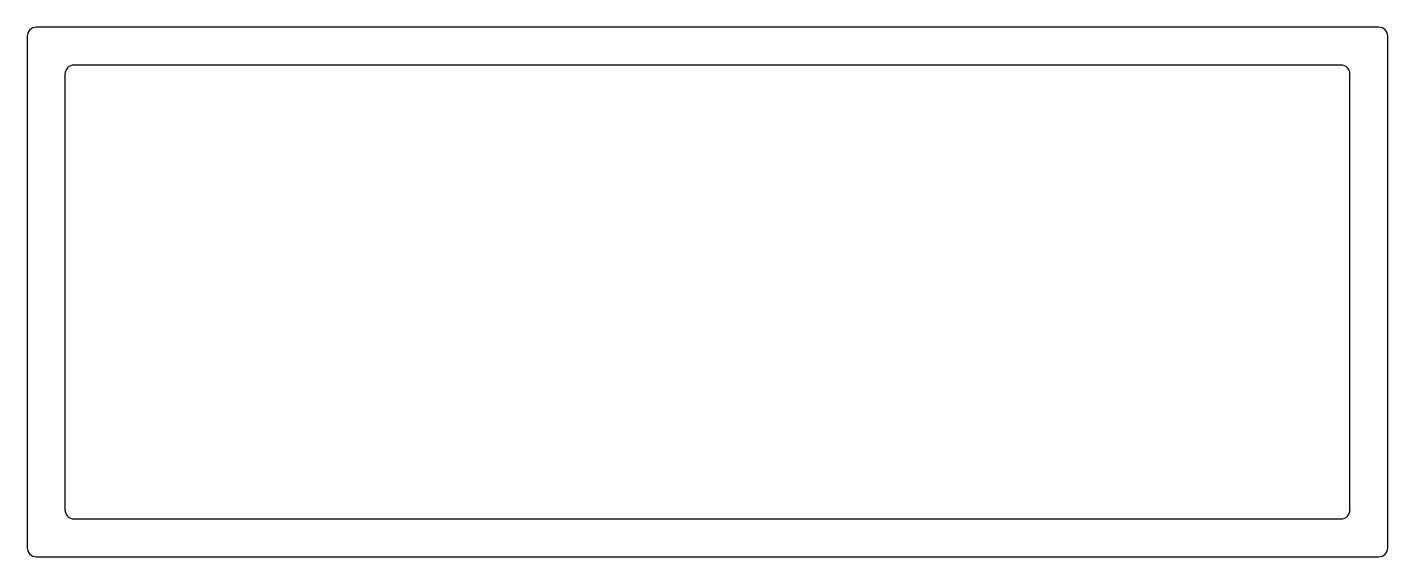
# Model space of a CAD drawing. Extents: x -57 to 57, y 2 to 46.
import ezdxf

# ---------------------------------------------------------------- set-up
doc = ezdxf.new("R2010")
doc.units = 0
doc.layers.get('0').update_dxf_attribs({"linetype": 'CONTINUOUS'})

msp = doc.modelspace()

# ---------------------------------------------------------------- linework, layer by layer
at = {"color": 7}
for p, q in [((56.38, 46.21), (-56.39, 46.21)), ((-57.15, 45.45), (-57.15, 2.52)), ((57.15, 2.52), (57.15, 45.45)), ((53.21, 43.03), (-53.22, 43.03)), ((-53.98, 42.27), (-53.98, 5.7)), ((53.97, 5.7), (53.97, 42.27)), ((-53.22, 4.93), (53.21, 4.93)), ((-56.39, 1.76), (56.38, 1.76))]:
    msp.add_line(p, q, dxfattribs=at)
for centre, start, end in [((-56.39, 45.45), 90, 180), ((56.38, 45.45), 0, 90), ((-53.22, 42.27), 90, 180), ((53.21, 42.27), 360, 90), ((-53.22, 5.7), 180, 270), ((53.21, 5.7), 270, 0), ((-56.39, 2.52), 180, 270), ((56.38, 2.52), 270, 360)]:
    msp.add_arc(centre, 0.762, start, end, dxfattribs=at)

doc.saveas('drawing.dxf')
